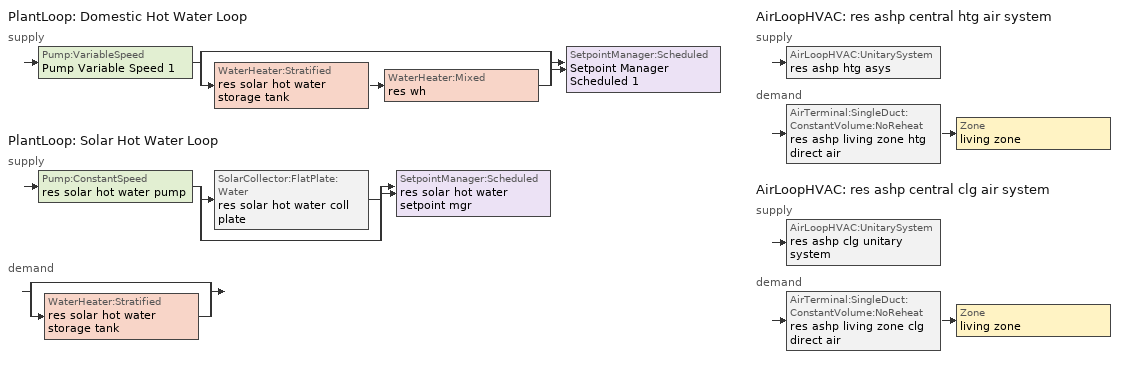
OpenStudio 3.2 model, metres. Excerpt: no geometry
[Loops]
PlantLoop 'Domestic Hot Water Loop'
 supply: Pump:VariableSpeed 'Pump Variable Speed 1' > split
  | bypass
  | WaterHeater:Stratified 'res solar hot water storage tank' > WaterHeater:Mixed 'res wh'
  join > SetpointManager:Scheduled 'Setpoint Manager Scheduled 1'
PlantLoop 'Solar Hot Water Loop'
 supply: Pump:ConstantSpeed 'res solar hot water pump' > split
  | SolarCollector:FlatPlate:Water 'res solar hot water coll plate'
  | bypass
  join > SetpointManager:Scheduled 'res solar hot water setpoint mgr'
 demand: split
  | bypass
  | WaterHeater:Stratified 'res solar hot water storage tank'
AirLoopHVAC 'res ashp central htg air system'
 supply: AirLoopHVAC:UnitarySystem 'res ashp htg asys'
 demand: AirTerminal:SingleDuct:ConstantVolume:NoReheat 'res ashp living zone htg direct air' > Zone 'living zone'
AirLoopHVAC 'res ashp central clg air system'
 supply: AirLoopHVAC:UnitarySystem 'res ashp clg unitary system'
 demand: AirTerminal:SingleDuct:ConstantVolume:NoReheat 'res ashp living zone clg direct air' > Zone 'living zone'
[Sizing:Zone]
living zone: Zone Cooling Design Supply Air Temperature Input Method=SupplyAirTemperature; Zone Cooling Design Supply Air Temperature {C}=14; Zone Cooling Design Supply Air Temperature Difference {deltaC}=11.11; Zone Heating Design Supply Air Temperature Input Method=SupplyAirTemperature; Zone Heating Design Supply Air Temperature {C}=40; Zone Heating Design Supply Air Temperature Difference {deltaC}=11.11; Zone Cooling Design Supply Air Humidity Ratio {kg-H2O/kg-air}=0.0085; Zone Heating Design Supply Air Humidity Ratio {kg-H2O/kg-air}=0.008; Cooling Design Air Flow Method=DesignDay; Heating Design Air Flow Method=DesignDay; Account for Dedicated Outdoor Air System=No; Dedicated Outdoor Air System Control Strategy=NeutralSupplyAir; Dedicated Outdoor Air Low Setpoint Temperature for Design {C}=autosize; Dedicated Outdoor Air High Setpoint Temperature for Design {C}=autosize
[Zone equipment]
living zone: res ashp living zone htg direct air, res ashp living zone clg direct air
[PlantLoop] Load Distribution Scheme=Optimal
Name | Glycol Concentration | Maximum Loop Flow Rate {m3/s} | Plant Loop Volume {m3} | Fluid Type | Maximum Loop Temperature {C} | Minimum Loop Temperature {C} | Minimum Loop Flow Rate {m3/s} | Plant Equipment Operation Heating Load Schedule
Domestic Hot Water Loop | 0 | 0.01 | 0.003
Solar Hot Water Loop | 50 |  | Autocalculate | PropyleneGlycol | 100 | 0 | 0 | Always On Discrete
[Sizing:Plant] Loop Type=Heating; Design Loop Exit Temperature {C}=51.6667; Loop Design Temperature Difference {deltaC}=5.55556; Sizing Option=NonCoincident; Zone Timesteps in Averaging Window=1; Coincident Sizing Factor Mode=None
Domestic Hot Water Loop; Solar Hot Water Loop
[Pump:VariableSpeed]
Pump Variable Speed 1: Rated Flow Rate {m3/s}=0.01; Rated Pump Head {Pa}=1; Rated Power Consumption {W}=0; Motor Efficiency=1; Fraction of Motor Inefficiencies to Fluid Stream=0; Coefficient 1 of the Part Load Performance Curve=0; Coefficient 2 of the Part Load Performance Curve=1; Coefficient 3 of the Part Load Performance Curve=0; Coefficient 4 of the Part Load Performance Curve=0; Pump Control Type=Intermittent; Skin Loss Radiative Fraction=0.5; Design Power Sizing Method=PowerPerFlowPerPressure; Design Electric Power per Unit Flow Rate {W/(m3/s)}=348701.1; Design Shaft Power per Unit Flow Rate per Unit Head {W-s/m3-Pa}=1.28205; Design Minimum Flow Rate Fraction=0
[SetpointManager:Scheduled] Control Variable=Temperature; Schedule=dhw temp
Setpoint Manager Scheduled 1; res solar hot water setpoint mgr
[WaterHeater:Mixed]
res wh: Tank Volume {m3}=0.00378541; Setpoint Temperature Schedule=WH Setpoint Temp; Deadband Temperature Difference {deltaC}=0; Maximum Temperature Limit {C}=99; Heater Control Type=Modulate; Heater Maximum Capacity {W}=58321.1; Heater Minimum Capacity {W}=0; Heater Fuel Type=Propane; Heater Thermal Efficiency=0.7544; Off Cycle Parasitic Fuel Consumption Rate {W}=7.772; Off Cycle Parasitic Fuel Type=Electricity; Off Cycle Parasitic Heat Fraction to Tank=0; On Cycle Parasitic Fuel Consumption Rate {W}=7.772; On Cycle Parasitic Fuel Type=Electricity; On Cycle Parasitic Heat Fraction to Tank=0; Ambient Temperature Indicator=ThermalZone; Ambient Temperature Thermal Zone=living zone; Off Cycle Loss Coefficient to Ambient Temperature {W/K}=0; Off Cycle Loss Fraction to Thermal Zone=1; On Cycle Loss Coefficient to Ambient Temperature {W/K}=0; On Cycle Loss Fraction to Thermal Zone=1; Use Side Effectiveness=1; Source Side Effectiveness=1; Use Side Design Flow Rate {m3/s}=autosize; Source Side Design Flow Rate {m3/s}=autosize; Indirect Water Heating Recovery Time {hr}=1.5; Source Side Flow Control Mode=IndirectHeatPrimarySetpoint
[WaterHeater:Sizing] Design Mode=PeakDraw; Time Storage Can Meet Peak Draw {hr}=0.538503; Time for Tank Recovery {hr}=0; Nominal Tank Volume for Autosizing Plant Connections {m3}=1
res wh; res solar hot water storage tank
[Pump:ConstantSpeed]
res solar hot water pump: Rated Flow Rate {m3/s}=5.68724e-05; Rated Pump Head {Pa}=90000; Rated Power Consumption {W}=32; Motor Efficiency=0.3; Fraction of Motor Inefficiencies to Fluid Stream=0.2; Pump Control Type=Intermittent; Design Power Sizing Method=PowerPerFlowPerPressure; Design Electric Power per Unit Flow Rate {W/(m3/s)}=348701.1; Design Shaft Power per Unit Flow Rate per Unit Head {W-s/m3-Pa}=1.28205
[SolarCollector:FlatPlate:Water]
res solar hot water coll plate: SolarCollectorPerformance=res solar hot water coll perf; Surface=res solar hot water shading surface; Maximum Flow Rate {m3/s}=5.68724e-05
[SolarCollectorPerformance:FlatPlate]
res solar hot water coll perf: Gross Area {m2}=3.71612; Test Fluid=Water; Test Flow Rate {m3/s}=5.68724e-05; Test Correlation Type=Inlet; Coefficient 1 of Efficiency Equation=0.77; Coefficient 2 of Efficiency Equation {W/m2-K}=-4.50265; Coefficient 2 of Incident Angle Modifier=-0.1; Coefficient 3 of Incident Angle Modifier=-0.0055
[WaterHeater:Stratified]
res solar hot water storage tank: Tank Volume {m3}=0.227125; Tank Height {m}=0.114628; Tank Shape=VerticalCylinder; Tank Perimeter {m}=0.120038; Maximum Temperature Limit {C}=99; Heater Priority Control=MasterSlave; Heater 1 Setpoint Temperature Schedule=WH Setpoint Temp; Heater 1 Deadband Temperature Difference {deltaC}=2; Heater 1 Capacity {W}=0; Heater 1 Height {m}=0; Heater 2 Setpoint Temperature Schedule=WH Setpoint Temp; Heater 2 Deadband Temperature Difference {deltaC}=5; Heater 2 Capacity {W}=0; Heater 2 Height {m}=0; Heater Fuel Type=Electricity; Heater Thermal Efficiency=1; Off Cycle Parasitic Fuel Consumption Rate {W}=10; Off Cycle Parasitic Fuel Type=Electricity; Off Cycle Parasitic Heat Fraction to Tank=0; Off Cycle Parasitic Height {m}=0; On Cycle Parasitic Fuel Consumption Rate {W}=10; On Cycle Parasitic Fuel Type=Electricity; On Cycle Parasitic Heat Fraction to Tank=0; On Cycle Parasitic Height {m}=0; Ambient Temperature Indicator=ThermalZone; Ambient Temperature Thermal Zone=living zone; Uniform Skin Loss Coefficient per Unit Area to Ambient Temperature {W/m2-K}=0.5678; Skin Loss Fraction to Zone=1; Off Cycle Flue Loss Coefficient to Ambient Temperature {W/K}=0; Off Cycle Flue Loss Fraction to Zone=1; Use Side Effectiveness=1; Use Side Inlet Height {m}=0; Use Side Outlet Height {m}=0.114628; Source Side Effectiveness=0.7; Source Side Inlet Height {m}=0.0382094; Source Side Outlet Height {m}=0; Inlet Mode=Fixed; Use Side Design Flow Rate {m3/s}=0.00377911; Source Side Design Flow Rate {m3/s}=5.68724e-05; Indirect Water Heating Recovery Time {hr}=1.5; Number of Nodes=8; Additional Destratification Conductivity {W/m-K}=0; Node 1 Additional Loss Coefficient {W/m2-K}=0; Node 2 Additional Loss Coefficient {W/m2-K}=0; Node 3 Additional Loss Coefficient {W/m2-K}=0; Node 4 Additional Loss Coefficient {W/m2-K}=0; Node 5 Additional Loss Coefficient {W/m2-K}=0; Node 6 Additional Loss Coefficient {W/m2-K}=0; Node 7 Additional Loss Coefficient {W/m2-K}=0; Node 8 Additional Loss Coefficient {W/m2-K}=0; Node 9 Additional Loss Coefficient {W/m2-K}=0; Node 10 Additional Loss Coefficient {W/m2-K}=0; Node 11 Additional Loss Coefficient {W/m2-K}=0; Node 12 Additional Loss Coefficient {W/m2-K}=0; Source Side Flow Control Mode=IndirectHeatPrimarySetpoint
[Coil:Heating:DX:MultiSpeed]
res ashp htg coil: Availability Schedule=Always On Discrete; Minimum Outdoor Dry-Bulb Temperature for Compressor Operation {C}=-17.7778; Crankcase Heater Capacity {W}=20; Maximum Outdoor Dry-Bulb Temperature for Crankcase Heater Operation {C}=12.7778; Defrost Energy Input Ratio Function of Temperature Curve=DefrostEIR; Maximum Outdoor Dry-Bulb Temperature for Defrost Operation {C}=4.44444; Defrost Strategy=ReverseCycle; Defrost Control=Timed; Defrost Time Period Fraction=0.058333; Resistive Defrost Heater Capacity {W}=autosize; Apply Part Load Fraction to Speeds Greater than 1=No; Fuel Type=Electricity; Region number for Calculating HSPF=4
[Coil:Heating:Electric]
res ashp supp heater: Availability Schedule=Always On Discrete; Efficiency=1; Nominal Capacity {W}=29307.1
[Fan:OnOff] Availability Schedule=Always On Discrete; Fan Total Efficiency=0.75; Pressure Rise {Pa}=476.748; Maximum Flow Rate {m3/s}=1.48367; Motor Efficiency=1; Motor In Airstream Fraction=1
Name | Fan Power Ratio Function of Speed Ratio Curve | Fan Efficiency Ratio Function of Speed Ratio Curve
res ashp htg supply fan | res ashp fan power curve | res ashp fan eff curve
res ashp clg supply fan | res ashp fan power curve 1 | res ashp fan eff curve 1
[UnitarySystemPerformance:Multispeed] Single Mode Operation=No
Name | Heating Speed Supply Air Flow Ratio 1 | Cooling Speed Supply Air Flow Ratio 1 | Heating Speed Supply Air Flow Ratio 2 | Cooling Speed Supply Air Flow Ratio 2 | Heating Speed Supply Air Flow Ratio 3 | Cooling Speed Supply Air Flow Ratio 3 | Heating Speed Supply Air Flow Ratio 4 | Cooling Speed Supply Air Flow Ratio 4
Unitary System Performance Multispeed 1 | 0.74 | 1e-09 | 0.92 | 1e-09 | 1 | 1e-09 | 1.22 | 1e-09
Unitary System Performance Multispeed 2 | 1e-09 | 0.7 | 1e-09 | 0.9 | 1e-09 | 1 | 1e-09 | 1.26
[AirLoopHVAC:UnitarySystem] Control Type=Load; Controlling Zone or Thermostat Location=living zone; Dehumidification Control Type=None; Availability Schedule=Always On Discrete; Fan Placement=BlowThrough; Supply Air Fan Operating Mode Schedule=Always Off Discrete; DX Heating Coil Sizing Ratio=1; Use DOAS DX Cooling Coil=No; DOAS DX Cooling Coil Leaving Minimum Air Temperature {C}=2; Latent Load Control=SensibleOnlyLoadControl; Supply Air Flow Rate Method During Cooling Operation=SupplyAirFlowRate; Supply Air Flow Rate Method During Heating Operation=SupplyAirFlowRate; Supply Air Flow Rate When No Cooling or Heating is Required {m3/s}=0; Maximum Supply Air Temperature {C}=76.6667; Maximum Outdoor Dry-Bulb Temperature for Supplemental Heater Operation {C}=4.44444; Maximum Cycling Rate {cycles/hr}=2.5; Heat Pump Time Constant {s}=60; Fraction of On-Cycle Power Use=0.01; Heat Pump Fan Delay Time {s}=60; Ancilliary On-Cycle Electric Power {W}=0; Ancilliary Off-Cycle Electric Power {W}=0
Name | Supply Fan | Heating Coil | Supplemental Heating Coil | Supply Air Flow Rate During Cooling Operation {m3/s} | Supply Air Flow Rate During Heating Operation {m3/s} | Design Specification Multispeed Object | Cooling Coil
res ashp htg asys | res ashp htg supply fan | res ashp htg coil | res ashp supp heater | 0 | 0.893181 | Unitary System Performance Multispeed 1
res ashp clg unitary system | res ashp clg supply fan |  |  | 1.17751 | 0 | Unitary System Performance Multispeed 2 | res ashp clg coil
[AirLoopHVAC] Availability Schedule=Always On Discrete; Design Supply Air Flow Rate {m3/s}=1.48366; Design Return Air Flow Fraction of Supply Air Flow=1
res ashp central htg air system; res ashp central clg air system
[Sizing:System] Type of Load to Size On=Sensible; Design Outdoor Air Flow Rate {m3/s}=Autosize; Central Heating Maximum System Air Flow Ratio=0.3; Preheat Design Temperature {C}=7; Preheat Design Humidity Ratio {kg-H2O/kg-Air}=0.008; Precool Design Temperature {C}=12.8; Precool Design Humidity Ratio {kg-H2O/kg-Air}=0.008; Central Cooling Design Supply Air Temperature {C}=12.8; Central Heating Design Supply Air Temperature {C}=16.7; Sizing Option=NonCoincident; 100% Outdoor Air in Cooling=Yes; 100% Outdoor Air in Heating=Yes; Central Cooling Design Supply Air Humidity Ratio {kg-H2O/kg-Air}=0.0085; Central Heating Design Supply Air Humidity Ratio {kg-H2O/kg-Air}=0.008; Cooling Design Air Flow Method=DesignDay; Cooling Design Air Flow Rate {m3/s}=0; Heating Design Air Flow Method=DesignDay; Heating Design Air Flow Rate {m3/s}=0; System Outdoor Air Method=ZoneSum; Zone Maximum Outdoor Air Fraction=1; Cooling Supply Air Flow Rate Per Floor Area {m3/s-m2}=0.00996765; Cooling Fraction of Autosized Cooling Supply Air Flow Rate=1; Cooling Supply Air Flow Rate Per Unit Cooling Capacity {m3/s-W}=3.94755e-05; Heating Supply Air Flow Rate Per Floor Area {m3/s-m2}=0.00996765; Heating Fraction of Autosized Heating Supply Air Flow Rate=1; Heating Fraction of Autosized Cooling Supply Air Flow Rate=1; Heating Supply Air Flow Rate Per Unit Heating Capacity {m3/s-W}=3.15882e-05; Cooling Design Capacity Method=CoolingDesignCapacity; Cooling Design Capacity {W}=autosize; Cooling Design Capacity Per Floor Area {W/m2}=234.7; Fraction of Autosized Cooling Design Capacity=1; Heating Design Capacity Method=HeatingDesignCapacity; Heating Design Capacity {W}=autosize; Heating Design Capacity Per Floor Area {W/m2}=157; Fraction of Autosized Heating Design Capacity=1; Central Cooling Capacity Control Method=OnOff
res ashp central htg air system; res ashp central clg air system
[AirTerminal:SingleDuct:ConstantVolume:NoReheat] Availability Schedule=Always On Discrete; Maximum Air Flow Rate {m3/s}=1.17751
res ashp living zone htg direct air; res ashp living zone clg direct air
[Coil:Cooling:DX:MultiSpeed:StageData] Rated Evaporator Fan Power Per Volume Flow Rate {W/(m3/s)}=773.3; Nominal Time for Condensate Removal to Begin {s}=1000; Ratio of Initial Moisture Evaporation Rate and Steady State Latent Capacity=1.5; Maximum Cycling Rate {cycles/hr}=3; Latent Capacity Time Constant {s}=45; Rated Waste Heat Fraction of Power Input=0.2; Waste Heat Function of Temperature Curve=ConstantBiquadratic 1; Evaporative Condenser Effectiveness=0.9; Evaporative Condenser Air Flow Rate {m3/s}=autosize; Rated Evaporative Condenser Pump Power Consumption {W}=autosize
Name | Gross Rated Total Cooling Capacity {W} | Gross Rated Sensible Heat Ratio | Gross Rated Cooling COP {W/W} | Rated Air Flow Rate {m3/s} | Total Cooling Capacity Function of Temperature Curve | Total Cooling Capacity Function of Flow Fraction Curve | Energy Input Ratio Function of Temperature Curve | Energy Input Ratio Function of Flow Fraction Curve | Part Load Fraction Correlation Curve
Coil Cooling DX Multi Speed Stage Data 1 | 8616.29 | 0.842823 | 5.36553 | 0.521644 | Cool-Cap-fT1 | Cool-Cap-fFF1 | Cool-EIR-fT1 | Cool-EIR-fFF1 | Cool-PLF-fPLR1
Coil Cooling DX Multi Speed Stage Data 2 | 11781.5 | 0.793487 | 5.1645 | 0.670685 | Cool-Cap-fT2 | Cool-Cap-fFF2 | Cool-EIR-fT2 | Cool-EIR-fFF2 | Cool-PLF-fPLR2
Coil Cooling DX Multi Speed Stage Data 3 | 17584.3 | 0.703903 | 4.34007 | 0.745205 | Cool-Cap-fT3 | Cool-Cap-fFF3 | Cool-EIR-fT3 | Cool-EIR-fFF3 | Cool-PLF-fPLR3
Coil Cooling DX Multi Speed Stage Data 4 | 21101.1 | 0.720492 | 3.9196 | 0.938958 | Cool-Cap-fT4 | Cool-Cap-fFF4 | Cool-EIR-fT4 | Cool-EIR-fFF4 | Cool-PLF-fPLR4
[Coil:Cooling:DX:MultiSpeed]
res ashp clg coil: Condenser Type=AirCooled; Minimum Outdoor Dry-Bulb Temperature for Compressor Operation {C}=-25; Apply Part Load Fraction to Speeds Greater than 1=No; Apply Latent Degradation to Speeds Greater than 1=No; Crankcase Heater Capacity {W}=0; Maximum Outdoor Dry-Bulb Temperature for Crankcase Heater Operation {C}=10; Basin Heater Capacity {W/K}=0; Basin Heater Setpoint Temperature {C}=2; Fuel Type=Electricity; Stage 1=Coil Cooling DX Multi Speed Stage Data 1; Stage 2=Coil Cooling DX Multi Speed Stage Data 2; Stage 3=Coil Cooling DX Multi Speed Stage Data 3; Stage 4=Coil Cooling DX Multi Speed Stage Data 4
[EnergyManagementSystem:Sensor]
Name | Output Variable or Output Meter Index Key | Output Variable or Output Meter
res_af_1_tin_s | living zone | Zone Mean Air Temperature
res_af_1_tt_s | living zone | Zone Outdoor Air Drybulb Temperature
res_ds_res_ashp_central_clg_air_system_fan_rtf_s | res ashp clg supply fan | Fan Runtime Fraction
res_ds_res_ashp_central_htg_air_system_fan_rtf_s | res ashp htg supply fan | Fan Runtime Fraction
res_ds_res_ashp_central_clg_air_system_win_s; res_ds_res_ashp_central_htg_air_system_win_s | living zone | Zone Mean Air Humidity Ratio
[EnergyManagementSystem:Subroutine]
res_ds_res_ashp_central_clg_air_system_lk_subrout: Set f_sup = 0.1499250749250749; Set f_ret = 0.0750749250749251; Set f_OA = 0.0; Set oafrate = f_OA * res_ds_res_ashp_central_clg_air_system_AhVfr; Set suplkfrate = f_sup * res_ds_res_ashp_central_clg_air_system_AhVfr; Set retlkfrate = f_ret * res_ds_res_ashp_central_clg_air_system_AhVfr; Set res_ds_res_ashp_central_clg_air_system_AhToLiv = (@Abs (suplkfrate-retlkfrate-oafrate)); Set res_ds_res_ashp_central_clg_air_system_LivToAh = 0; Set res_ds_res_ashp_central_clg_air_system_lk_sup_fan_equiv = 0; Set res_ds_res_ashp_central_clg_air_system_lk_ret_fan_equiv = oafrate; If res_ds_res_ashp_central_clg_air_system_AhMfr>0; Set h_SA=(@HFnTdbW res_ds_res_ashp_central_clg_air_system_AhTt res_ds_res_ashp_central_clg_air_system_AhWt); Set h_AHZ=(@HFnTdbW res_ds_res_ashp_central_clg_air_system_AhT res_ds_res_ashp_central_clg_air_system_AhW); Set h_RA=(@HFnTdbW res_ds_res_ashp_central_clg_air_system_RaT res_ds_res_ashp_central_clg_air_system_RaW); Set h_fg=(@HfgAirFnWTdb res_ds_res_ashp_central_clg_air_system_AhWt res_ds_res_ashp_central_clg_air_system_AhTt); Set SALkQtot=f_sup*res_ds_res_ashp_central_clg_air_system_AhMfr*(h_RA-h_SA); Set temp1=h_fg*(res_ds_res_ashp_central_clg_air_system_RaW-res_ds_res_ashp_central_clg_air_system_AhWt); Set res_ds_res_ashp_central_clg_air_system_SupLatLkToLv = f_sup*res_ds_res_ashp_central_clg_air_system_AhMfr*temp1; Set res_ds_res_ashp_central_clg_air_system_SupSLkToLv = SALkQtot-res_ds_res_ashp_central_clg_air_system_SupLatLkToLv; Set eTm=(res_ds_res_ashp_central_clg_air_system_FanRtf/(res_ds_res_ashp_central_clg_air_system_AhMfr*1006.0))*188.504; Set eTm=0-eTm; Set temp4=res_ds_res_ashp_central_clg_air_system_AhT; Set tsup=temp4+((res_ds_res_ashp_central_clg_air_system_AhTt-res_ds_res_ashp_central_clg_air_system_AhT)*(@Exp eTm)); Set temp5=tsup-res_ds_res_ashp_central_clg_air_system_AhTt; Set res_ds_res_ashp_central_clg_air_system_SupDCnToLv = res_ds_res_ashp_central_clg_air_system_AhMfr*1006.0*temp5; Set res_ds_res_ashp_central_clg_air_system_SupDCnToAh = 0-res_ds_res_ashp_central_clg_air_system_SupDCnToLv; Set eTm=(res_ds_res_ashp_central_clg_air_system_FanRtf/(res_ds_res_ashp_central_clg_air_system_AhMfr*1006.0))*69.816; Set eTm=0-eTm; Set temp6=res_ds_res_ashp_central_clg_air_system_AhT; Set tret=temp6+((res_ds_res_ashp_central_clg_air_system_RaT-res_ds_res_ashp_central_clg_air_system_AhT)*(@Exp eTm)); Set temp7=tret-res_ds_res_ashp_central_clg_air_system_RaT; Set res_ds_res_ashp_central_clg_air_system_RetDCnToPl=res_ds_res_ashp_central_clg_air_system_AhMfr*1006.0*temp7; Set res_ds_res_ashp_central_clg_air_system_RetDCnToAh=0-res_ds_res_ashp_central_clg_air_system_RetDCnToPl; Set res_ds_res_ashp_central_clg_air_system_RetLatLk=0; Set temp2=(res_ds_res_ashp_central_clg_air_system_AhT-res_ds_res_ashp_central_clg_air_system_RaT); Set res_ds_res_ashp_central_clg_air_system_RetSLk=f_ret*res_ds_res_ashp_central_clg_air_system_AhMfr*1006.0*temp2; Set QtLkToAHZn=f_sup*res_ds_res_ashp_central_clg_air_system_AhMfr*(h_SA-h_AHZ); Set temp3=(res_ds_res_ashp_central_clg_air_system_AhWt-res_ds_res_ashp_central_clg_air_system_AhW); Set res_ds_res_ashp_central_clg_air_system_SupLatLkToAh=f_sup*res_ds_res_ashp_central_clg_air_system_AhMfr*h_fg; Set res_ds_res_ashp_central_clg_air_system_SupLatLkToAh=res_ds_res_ashp_central_clg_air_system_SupLatLkToAh*temp3; Set res_ds_res_ashp_central_clg_air_system_SupSLkToAh=QtLkToAHZn-res_ds_res_ashp_central_clg_air_system_SupLatLkToAh; Else; Set res_ds_res_ashp_central_clg_air_system_SupLatLkToLv=0; Set res_ds_res_ashp_central_clg_air_system_SupSLkToLv=0; Set res_ds_res_ashp_central_clg_air_system_SupDCnToLv=0; Set res_ds_res_ashp_central_clg_air_system_SupDCnToAh=0; Set res_ds_res_ashp_central_clg_air_system_RetDCnToPl=0; Set res_ds_res_ashp_central_clg_air_system_RetDCnToAh=0; Set res_ds_res_ashp_central_clg_air_system_RetLatLk=0; Set res_ds_res_ashp_central_clg_air_system_RetSLk=0; Set res_ds_res_ashp_central_clg_air_system_SupLatLkToAh=0; Set res_ds_res_ashp_central_clg_air_system_SupSLkToAh=0; EndIf
res_ds_res_ashp_central_htg_air_system_lk_subrout: Set f_sup = 0.1499250749250749; Set f_ret = 0.0750749250749251; Set f_OA = 0.0; Set oafrate = f_OA * res_ds_res_ashp_central_htg_air_system_AhVfr; Set suplkfrate = f_sup * res_ds_res_ashp_central_htg_air_system_AhVfr; Set retlkfrate = f_ret * res_ds_res_ashp_central_htg_air_system_AhVfr; Set res_ds_res_ashp_central_htg_air_system_AhToLiv = (@Abs (suplkfrate-retlkfrate-oafrate)); Set res_ds_res_ashp_central_htg_air_system_LivToAh = 0; Set res_ds_res_ashp_central_htg_air_system_lk_sup_fan_equiv = 0; Set res_ds_res_ashp_central_htg_air_system_lk_ret_fan_equiv = oafrate; If res_ds_res_ashp_central_htg_air_system_AhMfr>0; Set h_SA=(@HFnTdbW res_ds_res_ashp_central_htg_air_system_AhTt res_ds_res_ashp_central_htg_air_system_AhWt); Set h_AHZ=(@HFnTdbW res_ds_res_ashp_central_htg_air_system_AhT res_ds_res_ashp_central_htg_air_system_AhW); Set h_RA=(@HFnTdbW res_ds_res_ashp_central_htg_air_system_RaT res_ds_res_ashp_central_htg_air_system_RaW); Set h_fg=(@HfgAirFnWTdb res_ds_res_ashp_central_htg_air_system_AhWt res_ds_res_ashp_central_htg_air_system_AhTt); Set SALkQtot=f_sup*res_ds_res_ashp_central_htg_air_system_AhMfr*(h_RA-h_SA); Set temp1=h_fg*(res_ds_res_ashp_central_htg_air_system_RaW-res_ds_res_ashp_central_htg_air_system_AhWt); Set res_ds_res_ashp_central_htg_air_system_SupLatLkToLv = f_sup*res_ds_res_ashp_central_htg_air_system_AhMfr*temp1; Set res_ds_res_ashp_central_htg_air_system_SupSLkToLv = SALkQtot-res_ds_res_ashp_central_htg_air_system_SupLatLkToLv; Set eTm=(res_ds_res_ashp_central_htg_air_system_FanRtf/(res_ds_res_ashp_central_htg_air_system_AhMfr*1006.0))*188.504; Set eTm=0-eTm; Set temp4=res_ds_res_ashp_central_htg_air_system_AhT; Set tsup=temp4+((res_ds_res_ashp_central_htg_air_system_AhTt-res_ds_res_ashp_central_htg_air_system_AhT)*(@Exp eTm)); Set temp5=tsup-res_ds_res_ashp_central_htg_air_system_AhTt; Set res_ds_res_ashp_central_htg_air_system_SupDCnToLv = res_ds_res_ashp_central_htg_air_system_AhMfr*1006.0*temp5; Set res_ds_res_ashp_central_htg_air_system_SupDCnToAh = 0-res_ds_res_ashp_central_htg_air_system_SupDCnToLv; Set eTm=(res_ds_res_ashp_central_htg_air_system_FanRtf/(res_ds_res_ashp_central_htg_air_system_AhMfr*1006.0))*69.816; Set eTm=0-eTm; Set temp6=res_ds_res_ashp_central_htg_air_system_AhT; Set tret=temp6+((res_ds_res_ashp_central_htg_air_system_RaT-res_ds_res_ashp_central_htg_air_system_AhT)*(@Exp eTm)); Set temp7=tret-res_ds_res_ashp_central_htg_air_system_RaT; Set res_ds_res_ashp_central_htg_air_system_RetDCnToPl=res_ds_res_ashp_central_htg_air_system_AhMfr*1006.0*temp7; Set res_ds_res_ashp_central_htg_air_system_RetDCnToAh=0-res_ds_res_ashp_central_htg_air_system_RetDCnToPl; Set res_ds_res_ashp_central_htg_air_system_RetLatLk=0; Set temp2=(res_ds_res_ashp_central_htg_air_system_AhT-res_ds_res_ashp_central_htg_air_system_RaT); Set res_ds_res_ashp_central_htg_air_system_RetSLk=f_ret*res_ds_res_ashp_central_htg_air_system_AhMfr*1006.0*temp2; Set QtLkToAHZn=f_sup*res_ds_res_ashp_central_htg_air_system_AhMfr*(h_SA-h_AHZ); Set temp3=(res_ds_res_ashp_central_htg_air_system_AhWt-res_ds_res_ashp_central_htg_air_system_AhW); Set res_ds_res_ashp_central_htg_air_system_SupLatLkToAh=f_sup*res_ds_res_ashp_central_htg_air_system_AhMfr*h_fg; Set res_ds_res_ashp_central_htg_air_system_SupLatLkToAh=res_ds_res_ashp_central_htg_air_system_SupLatLkToAh*temp3; Set res_ds_res_ashp_central_htg_air_system_SupSLkToAh=QtLkToAHZn-res_ds_res_ashp_central_htg_air_system_SupLatLkToAh; Else; Set res_ds_res_ashp_central_htg_air_system_SupLatLkToLv=0; Set res_ds_res_ashp_central_htg_air_system_SupSLkToLv=0; Set res_ds_res_ashp_central_htg_air_system_SupDCnToLv=0; Set res_ds_res_ashp_central_htg_air_system_SupDCnToAh=0; Set res_ds_res_ashp_central_htg_air_system_RetDCnToPl=0; Set res_ds_res_ashp_central_htg_air_system_RetDCnToAh=0; Set res_ds_res_ashp_central_htg_air_system_RetLatLk=0; Set res_ds_res_ashp_central_htg_air_system_RetSLk=0; Set res_ds_res_ashp_central_htg_air_system_SupLatLkToAh=0; Set res_ds_res_ashp_central_htg_air_system_SupSLkToAh=0; EndIf
[Schedule:Constant]
Name | Value
dhw temp; WH Setpoint Temp | 51.6667
Always On Discrete | 1
Always Off Discrete | 0
[Curve:Biquadratic]
Name | Coefficient1 Constant | Coefficient2 x | Coefficient3 x**2 | Coefficient4 y | Coefficient5 y**2 | Coefficient6 x*y | Minimum Value of x | Maximum Value of x | Minimum Value of y | Maximum Value of y
DefrostEIR | 0.1528 | 0 | 0 | 0 | 0 | 0 | -100 | 100 | -100 | 100
ConstantBiquadratic 1 | 1 | 0 | 0 | 0 | 0 | 0 | -100 | 100 | -100 | 100
Cool-Cap-fT1 | 1.71399 | -0.0746168 | 0.00297469 | 0.00577634 | -0.000103131 | -0.000668885 | 13.88 | 23.88 | 18.33 | 51.66
Cool-EIR-fT1 | -0.0459239 | 0.0682909 | -0.00219033 | -0.0172333 | 0.00103872 | -0.000199632 | 13.88 | 23.88 | 18.33 | 51.66
Cool-Cap-fT2 | 1.15286 | -0.0245373 | 0.00176665 | 0.0058603 | -7.72351e-05 | -0.000664725 | 13.88 | 23.88 | 18.33 | 51.66
Cool-EIR-fT2 | 1.70461 | -0.104882 | 0.00218214 | -0.0167285 | 0.000954018 | -0.000126467 | 13.88 | 23.88 | 18.33 | 51.66
Cool-Cap-fT3 | 0.646199 | 0.0213513 | 0.000659103 | 0.00693809 | -6.73781e-05 | -0.000688108 | 13.88 | 23.88 | 18.33 | 51.66
Cool-EIR-fT3 | -0.00625402 | 0.046332 | -0.00142349 | 0.0118726 | 0.000481095 | -0.000516952 | 13.88 | 23.88 | 18.33 | 51.66
Cool-Cap-fT4 | 0.917789 | -0.00603226 | 0.00136327 | 0.00532574 | -5.65811e-05 | -0.000638578 | 13.88 | 23.88 | 18.33 | 51.66
Cool-EIR-fT4 | -0.518433 | 0.0992788 | -0.00276048 | 0.0139882 | 0.000435194 | -0.000557202 | 13.88 | 23.88 | 18.33 | 51.66
[Curve:Quadratic] Coefficient3 x**2=0; Minimum Value of x=0
Name | Coefficient1 Constant | Coefficient2 x | Maximum Value of x | Minimum Curve Output | Maximum Curve Output
Cool-PLF-fPLR1; Cool-PLF-fPLR2; Cool-PLF-fPLR3; Cool-PLF-fPLR4 | 0.75 | 0.25 | 1 | 0.7 | 1
Cool-Cap-fFF1; Cool-EIR-fFF1; Cool-Cap-fFF2; Cool-EIR-fFF2; Cool-Cap-fFF3; Cool-EIR-fFF3; Cool-Cap-fFF4; Cool-EIR-fFF4 | 1 | 0 | 2 | 0 | 2
[Curve:Exponent] Coefficient1 Constant=0; Coefficient2 Constant=1; Coefficient3 Constant=3; Minimum Value of x=-100; Maximum Value of x=100
res ashp fan power curve; res ashp fan power curve 1
[Curve:Cubic] Coefficient1 Constant=0; Coefficient2 x=1; Coefficient3 x**2=0; Coefficient4 x**3=0; Minimum Value of x=0; Maximum Value of x=1; Minimum Curve Output=0.01; Maximum Curve Output=1
res ashp fan eff curve; res ashp fan eff curve 1
